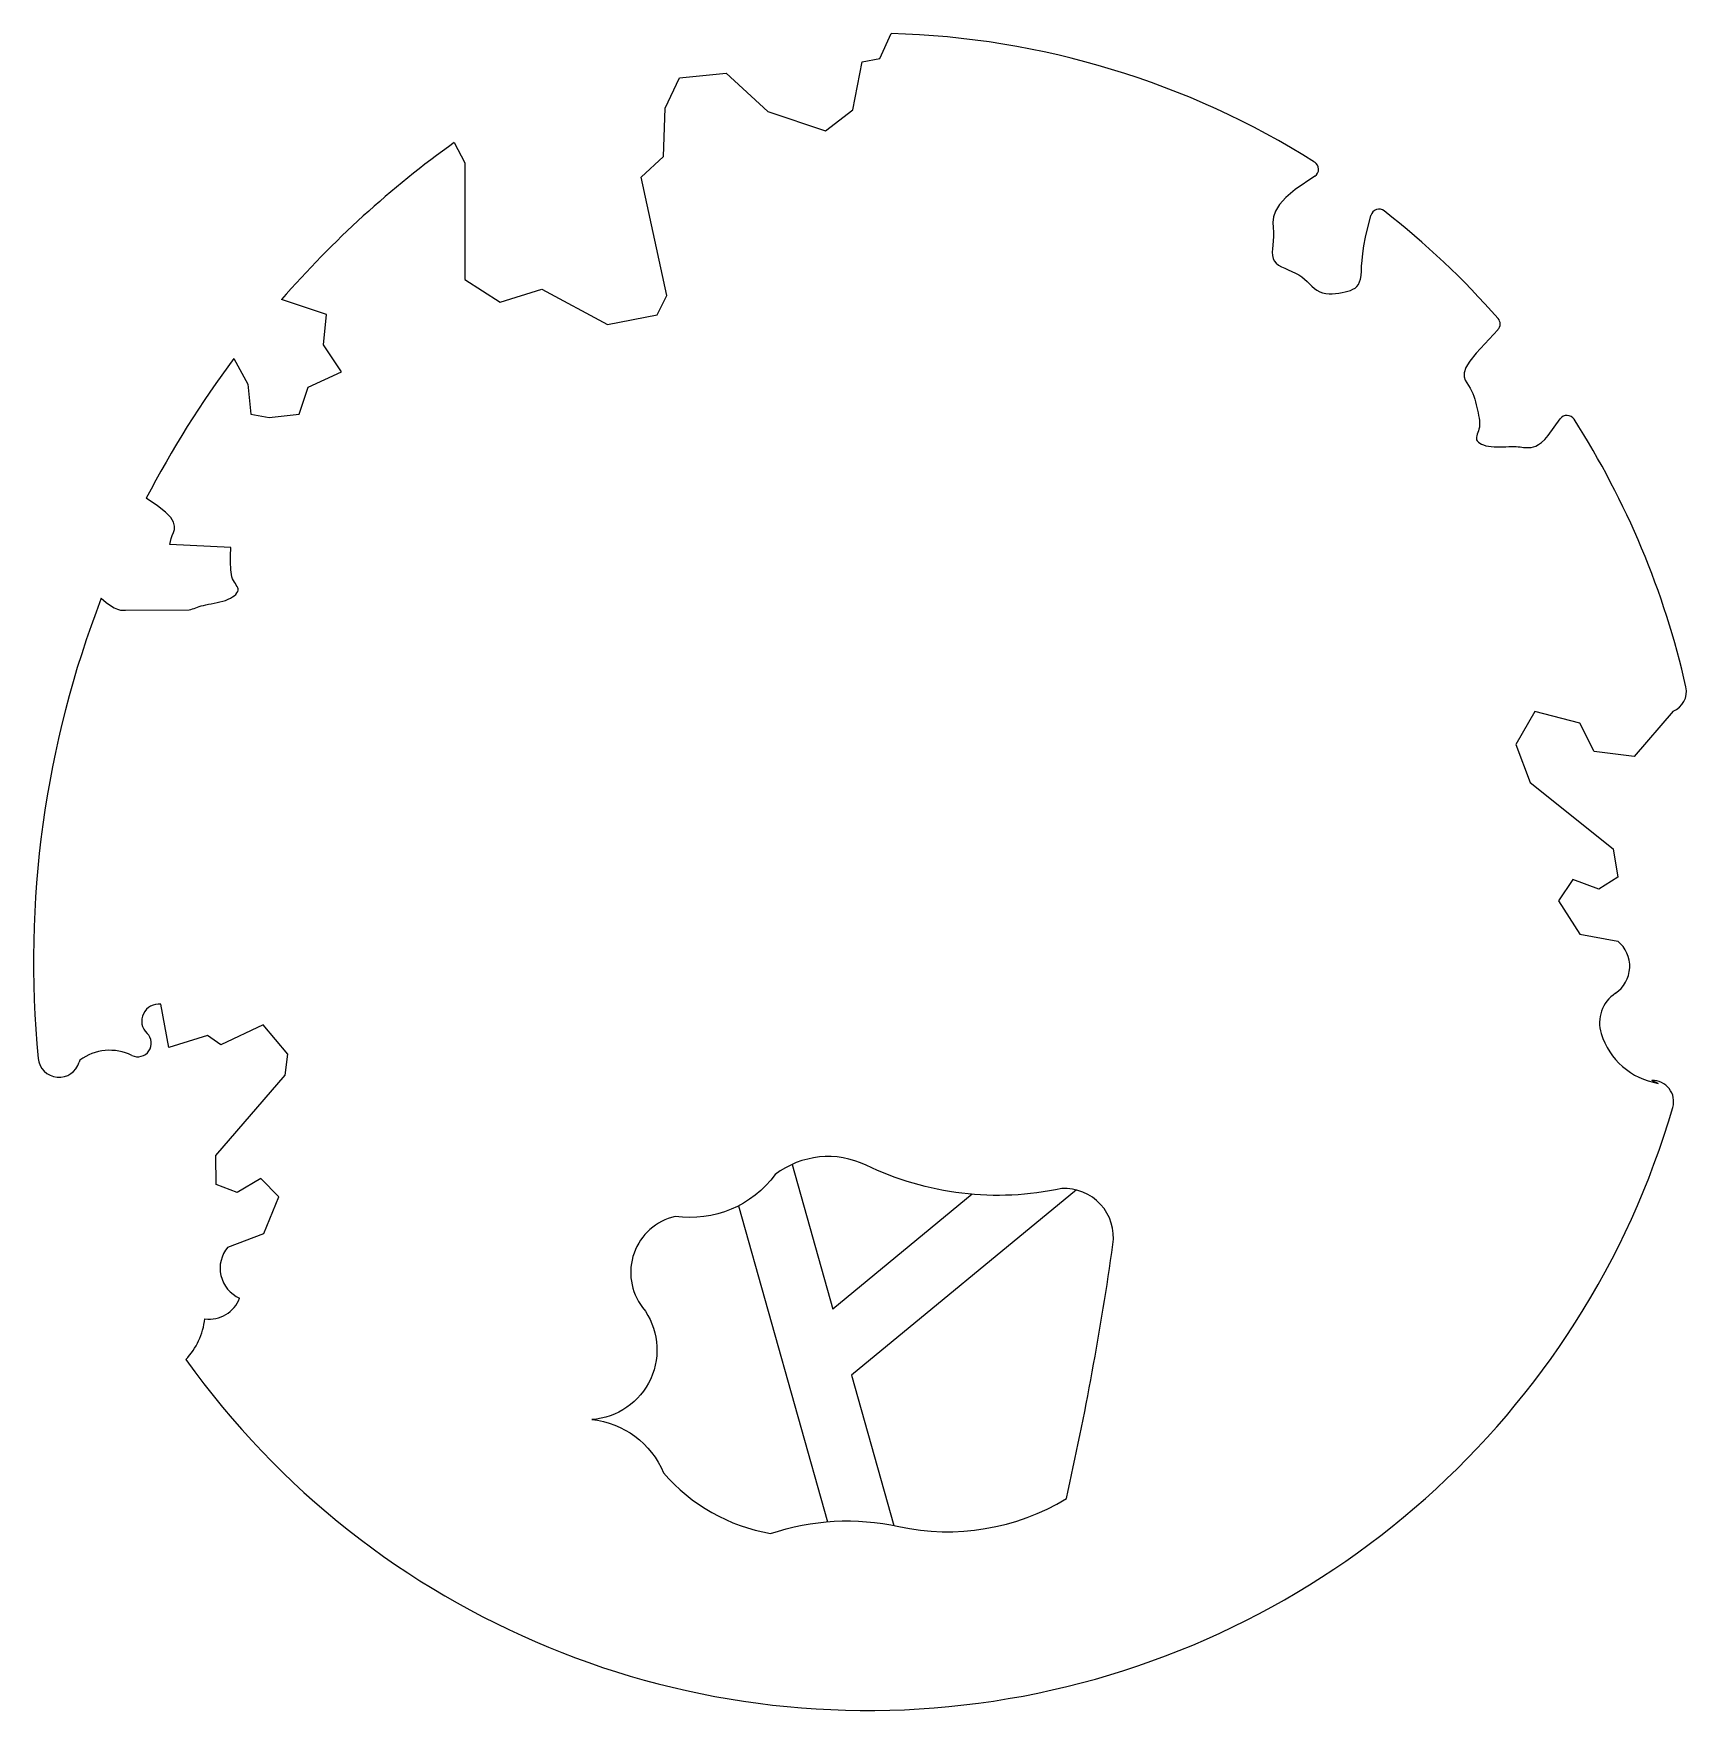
# Model space of a CAD drawing. Extents: x -3.98 to 3.9, y -4 to 4.
import ezdxf

# ---------------------------------------------------------------- set-up
doc = ezdxf.new("R2010")
doc.units = 0
doc.header["$LTSCALE"] = 5
doc.layers.add('TREES', color=3, linetype='CONTINUOUS')

msp = doc.modelspace()

# ---------------------------------------------------------------- linework, layer by layer
at = {"layer": 'TREES'}
for p, q in [((0.0568, 3.879), (0.1111, 3.9985)), ((-0.0732, 3.6342), (-0.0273, 3.8637)), ((-0.0273, 3.8637), (0.0568, 3.879)), ((-0.9678, 3.6418), (-0.899, 3.7872)), ((-0.899, 3.7872), (-0.6773, 3.8101)), ((-0.6773, 3.8101), (-0.4785, 3.6265)), ((-0.9755, 3.4123), (-0.9678, 3.6418)), ((-0.4785, 3.6265), (-0.2032, 3.5347)), ((-0.2032, 3.5347), (-0.0732, 3.6342)), ((-1.9736, 3.4792), (-1.9236, 3.3817)), ((-1.9236, 3.3817), (-1.9236, 2.825)), ((-1.0825, 3.3129), (-0.9755, 3.4123)), ((-0.9602, 2.7485), (-1.0825, 3.3129)), ((2.1316, 3.3184), (2.0374, 3.2548)), ((1.9923, 3.2168), (1.962, 3.1825)), ((2.0374, 3.2548), (1.9923, 3.2168)), ((1.9343, 3.1234), (1.9314, 3.0976)), ((1.9436, 3.1516), (1.9343, 3.1234)), ((1.962, 3.1825), (1.9436, 3.1516)), ((2.3735, 3.0277), (2.399, 3.1303)), ((1.9314, 3.0976), (1.9321, 3.0737)), ((1.9321, 3.0737), (1.9336, 3.0511)), ((1.9336, 3.0511), (1.9337, 3.0296)), ((1.9292, 2.9717), (1.9284, 2.9549)), ((1.9309, 2.9898), (1.9292, 2.9717)), ((1.9326, 3.0092), (1.9309, 2.9898)), ((1.9337, 3.0296), (1.9326, 3.0092)), ((2.3599, 2.9489), (2.3653, 2.9857)), ((2.3653, 2.9857), (2.3735, 3.0277)), ((1.9284, 2.9549), (1.929, 2.9396)), ((1.929, 2.9396), (1.9318, 2.9259)), ((1.9318, 2.9259), (1.9374, 2.9137)), ((1.9374, 2.9137), (1.9464, 2.9033)), ((1.9464, 2.9033), (1.9582, 2.8942)), ((1.9582, 2.8942), (1.9723, 2.8861)), ((1.9723, 2.8861), (1.988, 2.8787)), ((2.3532, 2.865), (2.3546, 2.8889)), ((2.3546, 2.8889), (2.3566, 2.9167)), ((2.3566, 2.9167), (2.3599, 2.9489)), ((-1.9236, 2.825), (-1.7554, 2.7179)), ((1.988, 2.8787), (2.0046, 2.8714)), ((2.0046, 2.8714), (2.0217, 2.8641)), ((2.0217, 2.8641), (2.0384, 2.8561)), ((2.0384, 2.8561), (2.0543, 2.8473)), ((2.0543, 2.8473), (2.0687, 2.8373)), ((2.0687, 2.8373), (2.082, 2.8265)), ((2.082, 2.8265), (2.0943, 2.8152)), ((2.0943, 2.8152), (2.1061, 2.8039)), ((2.1061, 2.8039), (2.1177, 2.793)), ((2.3319, 2.7922), (2.3392, 2.8017)), ((2.3392, 2.8017), (2.3449, 2.8134)), ((2.3449, 2.8134), (2.3491, 2.8276)), ((2.3491, 2.8276), (2.3516, 2.8447)), ((2.3516, 2.8447), (2.3532, 2.865)), ((-2.5834, 2.6583), (-2.7979, 2.7298)), ((-1.7554, 2.7179), (-1.5566, 2.7791)), ((-1.5566, 2.7791), (-1.2431, 2.6108)), ((-1.006, 2.6567), (-0.9602, 2.7485)), ((2.1177, 2.793), (2.1295, 2.783)), ((2.1295, 2.783), (2.1416, 2.7742)), ((2.1416, 2.7742), (2.1546, 2.7671)), ((2.1546, 2.7671), (2.1686, 2.7621)), ((2.1686, 2.7621), (2.1834, 2.7589)), ((2.1834, 2.7589), (2.1989, 2.7573)), ((2.1989, 2.7573), (2.2147, 2.7572)), ((2.2147, 2.7572), (2.2305, 2.7582)), ((2.2305, 2.7582), (2.2462, 2.7602)), ((2.2462, 2.7602), (2.2614, 2.7628)), ((2.2614, 2.7628), (2.2759, 2.766)), ((2.2759, 2.766), (2.2894, 2.7694)), ((2.2894, 2.7694), (2.3019, 2.7735)), ((2.3019, 2.7735), (2.3132, 2.7784)), ((2.3132, 2.7784), (2.3232, 2.7845)), ((2.3232, 2.7845), (2.3319, 2.7922)), ((-2.5978, 2.514), (-2.5834, 2.6583)), ((-1.2431, 2.6108), (-1.006, 2.6567)), ((3.0046, 2.586), (2.9002, 2.4739)), ((-2.5113, 2.3842), (-2.5978, 2.514)), ((-3.025, 2.4485), (-2.9584, 2.3265)), ((2.8522, 2.4049), (2.844, 2.3807)), ((2.8702, 2.4356), (2.8522, 2.4049)), ((2.9002, 2.4739), (2.8702, 2.4356)), ((-2.9584, 2.3265), (-2.944, 2.1822)), ((-2.6699, 2.312), (-2.5113, 2.3842)), ((2.844, 2.3807), (2.8433, 2.3614)), ((2.8433, 2.3614), (2.848, 2.3458)), ((2.848, 2.3458), (2.8558, 2.3325)), ((2.8558, 2.3325), (2.8645, 2.3201)), ((2.8645, 2.3201), (2.8724, 2.3075)), ((-2.7132, 2.1822), (-2.6699, 2.312)), ((2.8724, 2.3075), (2.8791, 2.2946)), ((2.8791, 2.2946), (2.8848, 2.2815)), ((2.8848, 2.2815), (2.8897, 2.2681)), ((2.8897, 2.2681), (2.8939, 2.2547)), ((2.8939, 2.2547), (2.8977, 2.2412)), ((2.8977, 2.2412), (2.901, 2.2278)), ((-2.944, 2.1822), (-2.8574, 2.1678)), ((-2.8574, 2.1678), (-2.7132, 2.1822)), ((2.901, 2.2278), (2.9041, 2.2145)), ((2.9041, 2.2145), (2.9072, 2.2015)), ((2.9072, 2.2015), (2.9101, 2.1887)), ((2.9101, 2.1887), (2.9126, 2.1763)), ((2.9126, 2.1763), (2.9147, 2.1642)), ((2.9147, 2.1642), (2.9163, 2.1526)), ((3.2447, 2.0816), (3.3014, 2.1604)), ((2.9035, 2.0803), (2.902, 2.0736)), ((2.9059, 2.0874), (2.9035, 2.0803)), ((2.9087, 2.095), (2.9059, 2.0874)), ((2.9117, 2.1031), (2.9087, 2.095)), ((2.9143, 2.1118), (2.9117, 2.1031)), ((2.9162, 2.121), (2.9143, 2.1118)), ((2.9171, 2.131), (2.9162, 2.121)), ((2.9163, 2.1526), (2.9171, 2.1415)), ((2.9171, 2.1415), (2.9171, 2.131)), ((3.2283, 2.0625), (3.2447, 2.0816)), ((2.902, 2.0736), (2.9017, 2.0672)), ((2.9017, 2.0672), (2.9031, 2.0612)), ((2.9031, 2.0612), (2.9064, 2.0554)), ((2.9064, 2.0554), (2.9116, 2.0499)), ((2.9116, 2.0499), (2.9185, 2.0448)), ((2.9185, 2.0448), (2.9269, 2.0402)), ((2.9269, 2.0402), (2.9366, 2.0361)), ((2.9366, 2.0361), (2.9476, 2.0327)), ((2.9476, 2.0327), (2.9597, 2.03)), ((2.9597, 2.03), (2.9726, 2.0281)), ((2.9726, 2.0281), (2.9862, 2.027)), ((2.9862, 2.027), (3.0004, 2.0266)), ((3.0004, 2.0266), (3.0147, 2.0267)), ((3.0147, 2.0267), (3.029, 2.0271)), ((3.029, 2.0271), (3.0431, 2.0277)), ((3.0431, 2.0277), (3.0566, 2.0284)), ((3.0566, 2.0284), (3.0693, 2.0288)), ((3.0693, 2.0288), (3.0811, 2.0289)), ((3.0811, 2.0289), (3.0916, 2.0285)), ((3.0916, 2.0285), (3.1012, 2.0277)), ((3.1012, 2.0277), (3.11, 2.0267)), ((3.11, 2.0267), (3.1184, 2.0256)), ((3.1184, 2.0256), (3.1266, 2.0246)), ((3.1266, 2.0246), (3.1349, 2.0238)), ((3.1349, 2.0238), (3.1435, 2.0234)), ((3.1435, 2.0234), (3.1527, 2.0235)), ((3.1527, 2.0235), (3.1628, 2.0243)), ((3.1628, 2.0243), (3.1738, 2.0265)), ((3.1738, 2.0265), (3.1858, 2.0308)), ((3.1858, 2.0308), (3.1989, 2.0377)), ((3.1989, 2.0377), (3.213, 2.048)), ((3.213, 2.048), (3.2283, 2.0625)), ((-3.3889, 1.7456), (-3.4427, 1.7816)), ((-3.3509, 1.7151), (-3.3889, 1.7456)), ((-3.3264, 1.6894), (-3.3509, 1.7151)), ((-3.3128, 1.6676), (-3.3264, 1.6894)), ((-3.3238, 1.5899), (-3.319, 1.6039)), ((-3.319, 1.6039), (-3.3133, 1.618)), ((-3.3133, 1.618), (-3.3088, 1.6327)), ((-3.3078, 1.649), (-3.3128, 1.6676)), ((-3.3088, 1.6327), (-3.3078, 1.649)), ((-3.3299, 1.5617), (-3.3274, 1.5758)), ((-3.0388, 1.5476), (-3.3299, 1.5617)), ((-3.3274, 1.5758), (-3.3238, 1.5899)), ((-3.0404, 1.5196), (-3.0399, 1.5335)), ((-3.0399, 1.5335), (-3.0388, 1.5476)), ((-3.0406, 1.5058), (-3.0404, 1.5196)), ((-3.0406, 1.4921), (-3.0406, 1.5058)), ((-3.0406, 1.4787), (-3.0406, 1.4921)), ((-3.0405, 1.4656), (-3.0406, 1.4787)), ((-3.0401, 1.4529), (-3.0405, 1.4656)), ((-3.0394, 1.4407), (-3.0401, 1.4529)), ((-3.0383, 1.4291), (-3.0394, 1.4407)), ((-3.0366, 1.4181), (-3.0383, 1.4291)), ((-3.0342, 1.4078), (-3.0366, 1.4181)), ((-3.031, 1.3983), (-3.0342, 1.4078)), ((-3.027, 1.3898), (-3.031, 1.3983)), ((-3.0225, 1.3819), (-3.027, 1.3898)), ((-3.0178, 1.3747), (-3.0225, 1.3819)), ((-3.0133, 1.368), (-3.0178, 1.3747)), ((-3.0093, 1.3616), (-3.0133, 1.368)), ((-3.0063, 1.3554), (-3.0093, 1.3616)), ((-3.6575, 1.3048), (-3.6346, 1.2849)), ((-3.6346, 1.2849), (-3.6142, 1.27)), ((-3.1332, 1.2785), (-3.1194, 1.2811)), ((-3.1194, 1.2811), (-3.1053, 1.284)), ((-3.1053, 1.284), (-3.0913, 1.2871)), ((-3.0913, 1.2871), (-3.0777, 1.2908)), ((-3.0777, 1.2908), (-3.0647, 1.295)), ((-3.0647, 1.295), (-3.0525, 1.2998)), ((-3.0525, 1.2998), (-3.0414, 1.3052)), ((-3.0414, 1.3052), (-3.0315, 1.311)), ((-3.0315, 1.311), (-3.0229, 1.3172)), ((-3.0229, 1.3172), (-3.0158, 1.3236)), ((-3.0158, 1.3236), (-3.0102, 1.3301)), ((-3.0102, 1.3301), (-3.0065, 1.3366)), ((-3.0065, 1.3366), (-3.0046, 1.343)), ((-3.0046, 1.3493), (-3.0063, 1.3554)), ((-3.0046, 1.343), (-3.0046, 1.3493)), ((-3.6142, 1.27), (-3.5961, 1.2594)), ((-3.5961, 1.2594), (-3.5799, 1.2526)), ((-3.5799, 1.2526), (-3.5657, 1.2488)), ((-3.5657, 1.2488), (-3.553, 1.2474)), ((-3.553, 1.2474), (-3.5418, 1.2478)), ((-3.5418, 1.2478), (-3.239, 1.2493)), ((-3.239, 1.2493), (-3.23, 1.2513)), ((-3.23, 1.2513), (-3.2217, 1.2537)), ((-3.2217, 1.2537), (-3.2138, 1.2563)), ((-3.2138, 1.2563), (-3.2061, 1.2592)), ((-3.2061, 1.2592), (-3.1981, 1.2622)), ((-3.1981, 1.2622), (-3.1898, 1.2652)), ((-3.1898, 1.2652), (-3.1806, 1.2681)), ((-3.1806, 1.2681), (-3.1704, 1.2709)), ((-3.1704, 1.2709), (-3.159, 1.2735)), ((-3.159, 1.2735), (-3.1465, 1.276)), ((-3.1465, 1.276), (-3.1332, 1.2785)), ((3.181, 0.7655), (3.0906, 0.6072)), ((3.3956, 0.709), (3.181, 0.7655)), ((3.8399, 0.7667), (3.6553, 0.5507)), ((3.4633, 0.5733), (3.3956, 0.709)), ((3.0906, 0.6072), (3.1584, 0.4264)), ((3.6553, 0.5507), (3.4633, 0.5733)), ((3.1584, 0.4264), (3.5537, 0.11)), ((3.5537, 0.11), (3.5763, -0.0256)), ((3.3617, -0.0369), (3.2939, -0.1386)), ((3.4859, -0.0821), (3.3617, -0.0369)), ((3.5763, -0.0256), (3.4859, -0.0821)), ((3.2939, -0.1386), (3.3956, -0.2968)), ((3.3956, -0.2968), (3.5763, -0.3307)), ((-3.3356, -0.8378), (-3.3728, -0.6317)), ((-3.1509, -0.7808), (-3.3356, -0.8378)), ((-3.0865, -0.8246), (-3.1509, -0.7808)), ((-2.8857, -0.7301), (-3.0865, -0.8246)), ((-2.7682, -0.8694), (-2.8857, -0.7301)), ((-2.7799, -0.9704), (-2.7682, -0.8694)), ((-3.7601, -0.8983), (-3.7628, -0.9077)), ((-3.1113, -1.3531), (-2.7799, -0.9704)), ((3.7683, -1.0088), (3.7392, -0.9957)), ((-3.109, -1.4906), (-3.1113, -1.3531)), ((-0.3618, -1.3953), (-0.1675, -2.0857)), ((-3.0099, -1.5298), (-3.109, -1.4906)), ((-2.8959, -1.4629), (-3.0099, -1.5298)), ((-2.8108, -1.5506), (-2.8959, -1.4629)), ((0.9939, -1.5173), (-0.0787, -2.4013)), ((-2.8821, -1.7246), (-2.8108, -1.5506)), ((-0.6178, -1.593), (-0.1938, -3.0999)), ((0.4969, -1.5381), (-0.1675, -2.0857)), ((-3.0537, -1.7907), (-2.8821, -1.7246)), ((-0.0787, -2.4013), (0.1228, -3.1176))]:
    msp.add_line(p, q, dxfattribs=at)
msp.add_lwpolyline([(-1.3181, -2.6123, -0.275605), (-0.9755, -2.8668, 0.17387), (-0.4646, -3.1558, -0.13584), (0.1464, -3.1225, 0.192718), (0.9462, -2.9891, 0.019793), (1.1683, -1.7773, 0.472804), (0.924, -1.5105, -0.167695), (-0.0091, -1.3994, 0.283857), (-0.4424, -1.4438, -0.275483), (-0.92, -1.6439, 0.545723), (-1.0755, -2.0775, -0.599787), (-1.3181, -2.6123, 21.651223)], format="xyb", dxfattribs=at)
for centre, radius, start, end in [((0, 0), 4, 57.81731, 88.40897), ((0.8258, -0.4279), 4.8065, 125.62166, 138.93148), ((2.1092, 3.3516), 0.04, 304.03498, 57.81731), ((2.4378, 3.1207), 0.04, 52.00371, 166.03001), ((0, 0), 4, 41.29363, 52.00371), ((2.9753, 2.6133), 0.04, 317.03335, 41.29363), ((0.8258, -0.4279), 4.8065, 143.24186, 152.63251), ((3.3339, 2.137), 0.04, 32.65945, 144.24289), ((0, 0), 4, 12.73903, 32.65945), ((0.8258, -0.4279), 4.8065, 158.87002, 185.51201), ((3.804, 0.86), 0.1, 291.04967, 12.73903), ((3.4788, -0.4509), 0.1547, 303.84435, 50.95381), ((-3.3842, -0.7114), 0.0806, 81.89683, 226.94932), ((3.6598, -0.7208), 0.1703, 123.84435, 197.29835), ((-3.4833, -0.8175), 0.0646, 243.95334, 46.94932), ((3.8264, -0.669), 0.3448, 197.29835, 260.29382), ((-3.6171, -1.0914), 0.2402, 63.95334, 126.51762), ((-3.8589, -0.88), 0.1, 185.51201, 343.88265), ((3.7429, -1.0956), 0.1, 343.68436, 92.16245), ((0, 0), 4, 215.56323, 343.68436), ((-2.9361, -1.8912), 0.1547, 139.47937, 246.58883), ((-3.1421, -1.979), 0.1543, 262.13671, 339.46064), ((-3.5055, -2.0906), 0.3448, 316.85752, 353.13483)]:
    msp.add_arc(centre, radius, start, end, dxfattribs=at)

doc.saveas('drawing.dxf')
